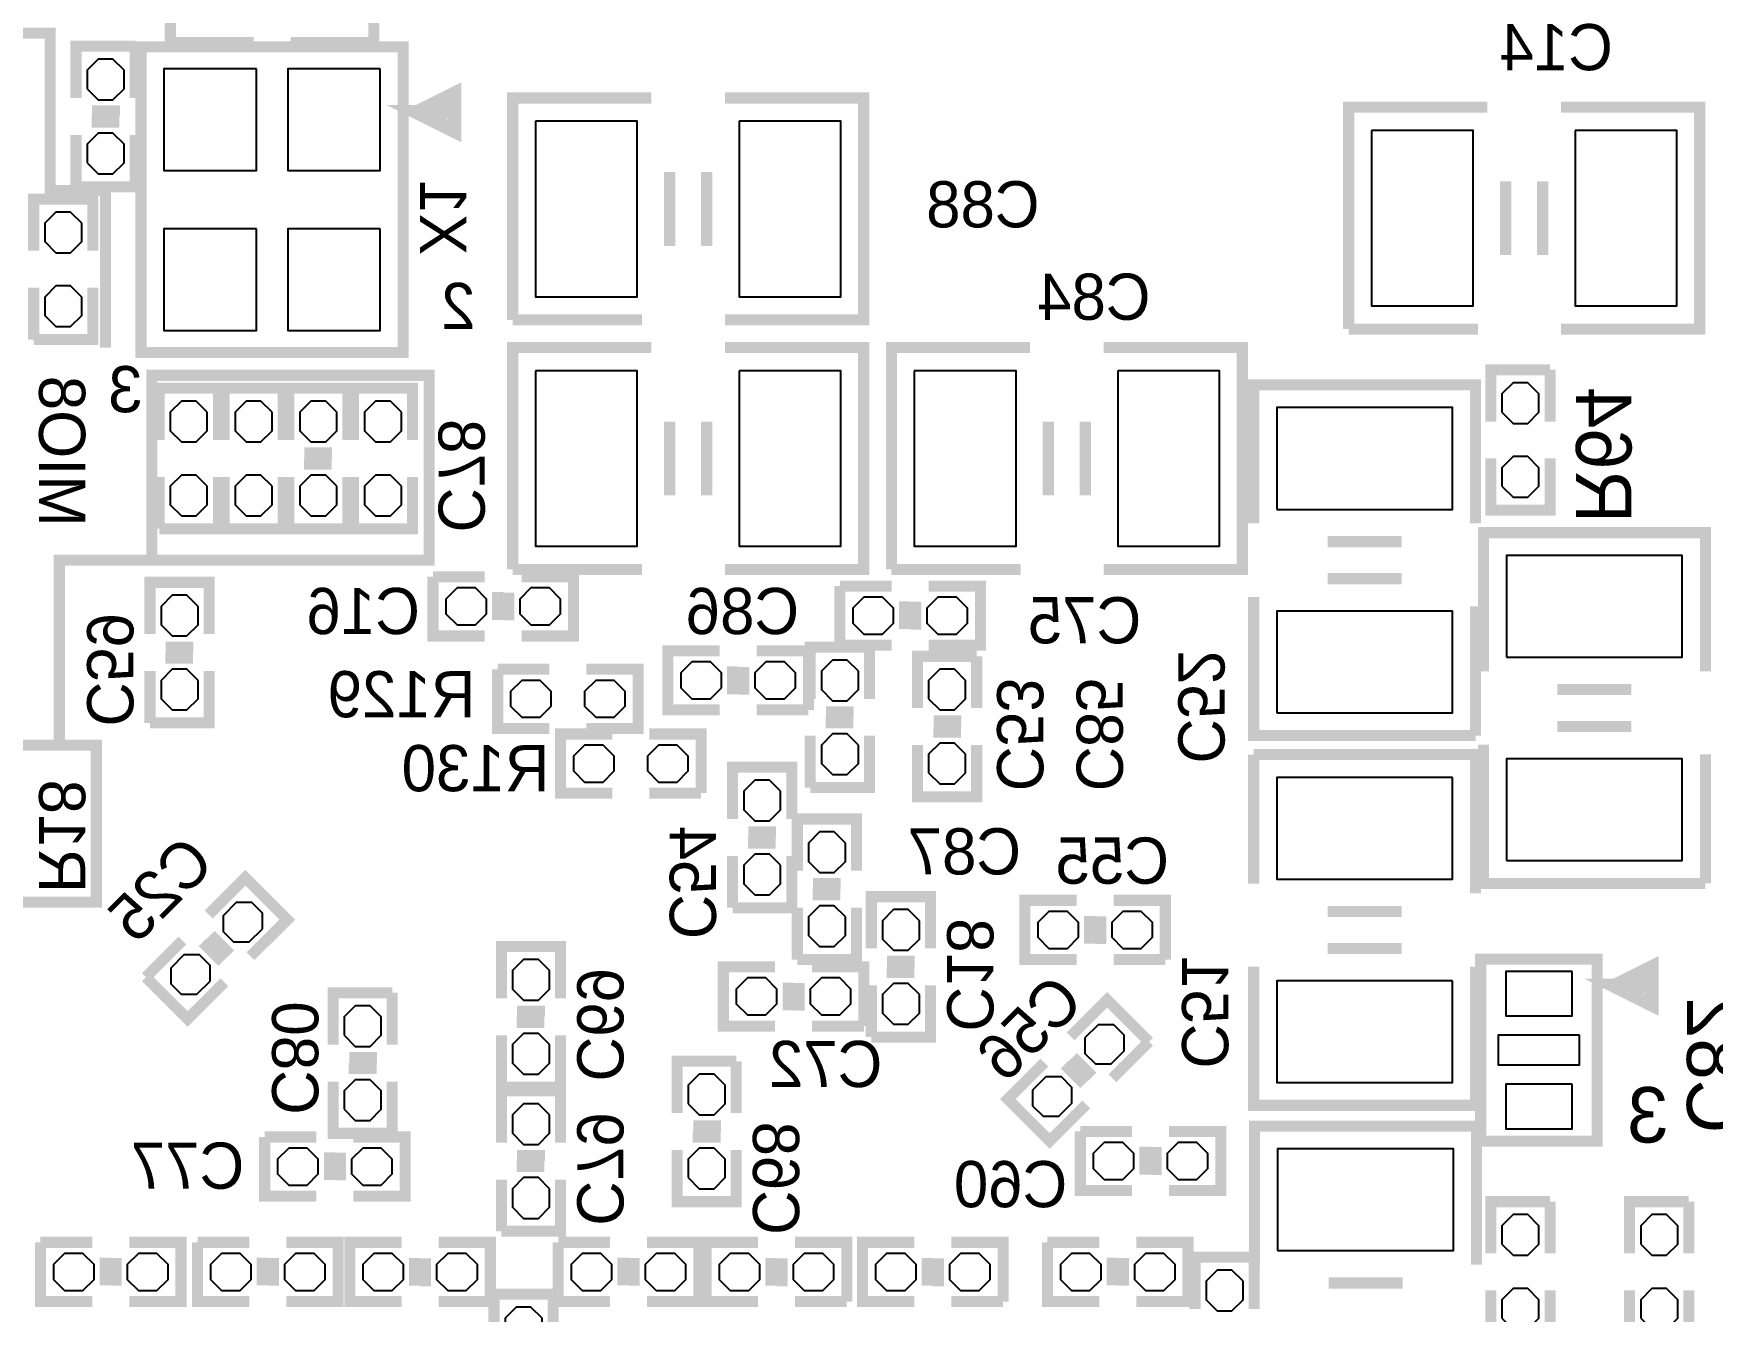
# Model space of a CAD drawing. Extents: x -57 to 527, y -107 to 303.
# Drawn here: x 38.89 to 61.95, y 25.87 to 43.43 of the extents above; entities that cross this region are included whole.
import ezdxf

# ---------------------------------------------------------------- set-up
doc = ezdxf.new("R2010")
doc.units = 0
doc.header["$MEASUREMENT"] = 0
for name, color, linetype in [('BOARD_GEOMETRY_SILKSCREEN_B', 1, 'CONTINUOUS'), ('PACKAGE_GEOMETRY_SILKSCREEN_B', 4, 'CONTINUOUS'), ('PIN_B', 5, 'CONTINUOUS'), ('REF_DES_SILKSCREEN_B', 6, 'CONTINUOUS')]:
    doc.layers.add(name, color=color, linetype=linetype)

msp = doc.modelspace()

# ---------------------------------------------------------------- linework, layer by layer
at = {"layer": 'BOARD_GEOMETRY_SILKSCREEN_B'}
for points in [[(39.878, 39.116, 0.1524, 0.1524, 0), (39.878, 41.275, 0.1524, 0.1524, 0), (39.116, 41.275, 0.1524, 0.1524, 0), (39.116, 43.434, 0.1524, 0.1524, 0), (35.052, 43.434, 0.1524, 0.1524, 0), (35.052, 44.196, 0.1524, 0.1524, 0), (33.02, 44.196, 0.1524, 0.1524, 0), (33.02, 39.116, 0.1524, 0.1524, 0), (35.306, 39.116, 0.1524, 0.1524, 0)], [(40.513, 36.195, 0.1524, 0.1524, 0), (40.513, 38.735, 0.1524, 0.1524, 0), (44.323, 38.735, 0.1524, 0.1524, 0), (44.323, 36.195, 0.1524, 0.1524, 0), (39.243, 36.195, 0.1524, 0.1524, 0), (39.243, 33.655, 0.1524, 0.1524, 0), (39.751, 33.655, 0.1524, 0.1524, 0), (39.751, 31.496, 0.1524, 0.1524, 0), (36.322, 31.496, 0.1524, 0.1524, 0), (36.322, 33.655, 0.1524, 0.1524, 0), (39.243, 33.655, 0.1524, 0.1524, 0)]]:
    msp.add_lwpolyline(points, format="xyseb", dxfattribs=at)
at = {"layer": 'PACKAGE_GEOMETRY_SILKSCREEN_B'}
for points in [[(41.91, 44.577, 0.1524, 0.1524, 0), (40.767, 44.577, 0.1524, 0.1524, 0), (40.767, 43.307, 0.1524, 0.1524, 0)], [(42.418, 43.307, 0.1524, 0.1524, 0), (43.561, 43.307, 0.1524, 0.1524, 0), (43.561, 44.577, 0.1524, 0.1524, 0), (42.418, 44.577, 0.1524, 0.1524, 0)], [(40.767, 43.307, 0.1524, 0.1524, 0), (41.91, 43.307, 0.1524, 0.1524, 0)], [(39.4716, 42.545, 0.1524, 0.1524, 0), (39.4716, 43.2562, 0.1524, 0.1524, 0), (40.2844, 43.2562, 0.1524, 0.1524, 0)], [(40.2844, 43.2562, 0.1524, 0.1524, 0), (40.2844, 42.545, 0.1524, 0.1524, 0)], [(40.363902, 40.647874, 0.1524, 0.1524, 0), (40.363902, 39.047928, 0.1524, 0.1524, 0), (43.964098, 39.047928, 0.1524, 0.1524, 0), (43.964098, 43.248072, 0.1524, 0.1524, 0), (40.363902, 43.248072, 0.1524, 0.1524, 0), (40.363902, 40.647874, 0.1524, 0.1524, 0)], [(44.163996, 42.347896, 0.199898, 0.199898, 0), (44.664122, 42.598086, 0.199898, 0.199898, 0), (44.664122, 42.09796, 0.199898, 0.199898, 0), (44.163996, 42.347896, 0.199898, 0.199898, 0), (44.564046, 42.347896, 0.199898, 0.199898, 0)], [(39.69258, 42.3672, 0.1524, 0.1524, 0), (40.07358, 42.3672, 0.1524, 0.1524, 0)], [(47.374048, 42.545, 0.1524, 0.1524, 0), (45.469048, 42.545, 0.1524, 0.1524, 0), (45.469048, 39.497, 0.1524, 0.1524, 0)], [(48.383952, 39.497, 0.1524, 0.1524, 0), (50.288952, 39.497, 0.1524, 0.1524, 0), (50.288952, 42.545, 0.1524, 0.1524, 0), (48.383952, 42.545, 0.1524, 0.1524, 0)], [(58.854848, 42.418, 0.1524, 0.1524, 0), (56.949848, 42.418, 0.1524, 0.1524, 0), (56.949848, 39.37, 0.1524, 0.1524, 0)], [(59.864752, 39.37, 0.1524, 0.1524, 0), (61.769752, 39.37, 0.1524, 0.1524, 0), (61.769752, 42.418, 0.1524, 0.1524, 0), (59.864752, 42.418, 0.1524, 0.1524, 0)], [(39.6875, 42.2148, 0.1524, 0.1524, 0), (40.0685, 42.2148, 0.1524, 0.1524, 0)], [(40.2844, 42.037, 0.1524, 0.1524, 0), (40.2844, 41.3258, 0.1524, 0.1524, 0), (39.4716, 41.3258, 0.1524, 0.1524, 0), (39.4716, 42.037, 0.1524, 0.1524, 0)], [(47.625, 40.513, 0.1524, 0.1524, 0), (47.625, 41.529, 0.1524, 0.1524, 0)], [(48.133, 40.513, 0.1524, 0.1524, 0), (48.133, 41.529, 0.1524, 0.1524, 0)], [(59.1058, 40.386, 0.1524, 0.1524, 0), (59.1058, 41.402, 0.1524, 0.1524, 0)], [(59.6138, 40.386, 0.1524, 0.1524, 0), (59.6138, 41.402, 0.1524, 0.1524, 0)], [(38.889686, 40.445182, 0.1524, 0.1524, 0), (38.889686, 41.156382, 0.1524, 0.1524, 0), (39.702486, 41.156382, 0.1524, 0.1524, 0), (39.702486, 40.445182, 0.1524, 0.1524, 0)], [(39.702486, 39.937182, 0.1524, 0.1524, 0), (39.702486, 39.225982, 0.1524, 0.1524, 0), (38.889686, 39.225982, 0.1524, 0.1524, 0)], [(38.889686, 39.225982, 0.1524, 0.1524, 0), (38.889686, 39.937182, 0.1524, 0.1524, 0)], [(45.469048, 39.497, 0.1524, 0.1524, 0), (47.244, 39.497, 0.1524, 0.1524, 0)], [(56.949848, 39.37, 0.1524, 0.1524, 0), (58.7248, 39.37, 0.1524, 0.1524, 0)], [(47.374048, 39.116, 0.1524, 0.1524, 0), (45.469048, 39.116, 0.1524, 0.1524, 0), (45.469048, 36.068, 0.1524, 0.1524, 0)], [(48.383952, 36.068, 0.1524, 0.1524, 0), (50.288952, 36.068, 0.1524, 0.1524, 0), (50.288952, 39.116, 0.1524, 0.1524, 0), (48.383952, 39.116, 0.1524, 0.1524, 0)], [(52.574698, 39.116, 0.1524, 0.1524, 0), (50.669698, 39.116, 0.1524, 0.1524, 0), (50.669698, 36.068, 0.1524, 0.1524, 0)], [(53.584602, 36.068, 0.1524, 0.1524, 0), (55.489602, 36.068, 0.1524, 0.1524, 0), (55.489602, 39.116, 0.1524, 0.1524, 0), (53.584602, 39.116, 0.1524, 0.1524, 0)], [(58.9026, 38.1, 0.1524, 0.1524, 0), (58.9026, 38.8112, 0.1524, 0.1524, 0), (59.7154, 38.8112, 0.1524, 0.1524, 0)], [(59.7154, 38.8112, 0.1524, 0.1524, 0), (59.7154, 38.1, 0.1524, 0.1524, 0)], [(40.6146, 37.846, 0.1524, 0.1524, 0), (40.6146, 38.5572, 0.1524, 0.1524, 0), (41.4274, 38.5572, 0.1524, 0.1524, 0), (41.4274, 37.846, 0.1524, 0.1524, 0)], [(41.5036, 37.846, 0.1524, 0.1524, 0), (41.5036, 38.5572, 0.1524, 0.1524, 0), (42.3164, 38.5572, 0.1524, 0.1524, 0), (42.3164, 37.846, 0.1524, 0.1524, 0)], [(42.3926, 37.846, 0.1524, 0.1524, 0), (42.3926, 38.5572, 0.1524, 0.1524, 0), (43.2054, 38.5572, 0.1524, 0.1524, 0), (43.2054, 37.846, 0.1524, 0.1524, 0)], [(43.2816, 37.846, 0.1524, 0.1524, 0), (43.2816, 38.5572, 0.1524, 0.1524, 0), (44.0944, 38.5572, 0.1524, 0.1524, 0), (44.0944, 37.846, 0.1524, 0.1524, 0)], [(58.69305, 36.699952, 0.1524, 0.1524, 0), (58.69305, 38.604952, 0.1524, 0.1524, 0), (55.64505, 38.604952, 0.1524, 0.1524, 0), (55.64505, 36.699952, 0.1524, 0.1524, 0)], [(47.625, 37.084, 0.1524, 0.1524, 0), (47.625, 38.1, 0.1524, 0.1524, 0)], [(48.133, 37.084, 0.1524, 0.1524, 0), (48.133, 38.1, 0.1524, 0.1524, 0)], [(52.82565, 37.084, 0.1524, 0.1524, 0), (52.82565, 38.1, 0.1524, 0.1524, 0)], [(53.33365, 37.084, 0.1524, 0.1524, 0), (53.33365, 38.1, 0.1524, 0.1524, 0)], [(42.98442, 37.5158, 0.1524, 0.1524, 0), (42.60342, 37.5158, 0.1524, 0.1524, 0)], [(42.9895, 37.6682, 0.1524, 0.1524, 0), (42.6085, 37.6682, 0.1524, 0.1524, 0)], [(59.7154, 37.592, 0.1524, 0.1524, 0), (59.7154, 36.8808, 0.1524, 0.1524, 0), (58.9026, 36.8808, 0.1524, 0.1524, 0), (58.9026, 37.592, 0.1524, 0.1524, 0)], [(41.4274, 37.338, 0.1524, 0.1524, 0), (41.4274, 36.6268, 0.1524, 0.1524, 0), (40.6146, 36.6268, 0.1524, 0.1524, 0)], [(40.6146, 36.6268, 0.1524, 0.1524, 0), (40.6146, 37.338, 0.1524, 0.1524, 0)], [(42.3164, 37.338, 0.1524, 0.1524, 0), (42.3164, 36.6268, 0.1524, 0.1524, 0), (41.5036, 36.6268, 0.1524, 0.1524, 0)], [(41.5036, 36.6268, 0.1524, 0.1524, 0), (41.5036, 37.338, 0.1524, 0.1524, 0)], [(42.3926, 36.6268, 0.1524, 0.1524, 0), (42.3926, 37.338, 0.1524, 0.1524, 0)], [(43.2054, 37.338, 0.1524, 0.1524, 0), (43.2054, 36.6268, 0.1524, 0.1524, 0), (42.3926, 36.6268, 0.1524, 0.1524, 0)], [(44.0944, 37.338, 0.1524, 0.1524, 0), (44.0944, 36.6268, 0.1524, 0.1524, 0), (43.2816, 36.6268, 0.1524, 0.1524, 0)], [(43.2816, 36.6268, 0.1524, 0.1524, 0), (43.2816, 37.338, 0.1524, 0.1524, 0)], [(57.67705, 36.449, 0.1524, 0.1524, 0), (56.66105, 36.449, 0.1524, 0.1524, 0)], [(61.849, 34.667952, 0.1524, 0.1524, 0), (61.849, 36.572952, 0.1524, 0.1524, 0), (58.801, 36.572952, 0.1524, 0.1524, 0), (58.801, 34.667952, 0.1524, 0.1524, 0)], [(44.3738, 35.9664, 0.1524, 0.1524, 0), (45.085, 35.9664, 0.1524, 0.1524, 0)], [(45.085, 35.1536, 0.1524, 0.1524, 0), (44.3738, 35.1536, 0.1524, 0.1524, 0), (44.3738, 35.9664, 0.1524, 0.1524, 0)], [(45.469048, 36.068, 0.1524, 0.1524, 0), (47.244, 36.068, 0.1524, 0.1524, 0)], [(45.593, 35.9664, 0.1524, 0.1524, 0), (46.3042, 35.9664, 0.1524, 0.1524, 0), (46.3042, 35.1536, 0.1524, 0.1524, 0), (45.593, 35.1536, 0.1524, 0.1524, 0)], [(50.669698, 36.068, 0.1524, 0.1524, 0), (52.44465, 36.068, 0.1524, 0.1524, 0)], [(57.67705, 35.941, 0.1524, 0.1524, 0), (56.66105, 35.941, 0.1524, 0.1524, 0)], [(40.4876, 35.179, 0.1524, 0.1524, 0), (40.4876, 35.8902, 0.1524, 0.1524, 0), (41.3004, 35.8902, 0.1524, 0.1524, 0), (41.3004, 35.179, 0.1524, 0.1524, 0)], [(45.2628, 35.37458, 0.1524, 0.1524, 0), (45.2628, 35.75558, 0.1524, 0.1524, 0)], [(45.4152, 35.3695, 0.1524, 0.1524, 0), (45.4152, 35.7505, 0.1524, 0.1524, 0)], [(49.9618, 35.8394, 0.1524, 0.1524, 0), (50.673, 35.8394, 0.1524, 0.1524, 0)], [(50.673, 35.0266, 0.1524, 0.1524, 0), (49.9618, 35.0266, 0.1524, 0.1524, 0), (49.9618, 35.8394, 0.1524, 0.1524, 0)], [(51.181, 35.8394, 0.1524, 0.1524, 0), (51.8922, 35.8394, 0.1524, 0.1524, 0), (51.8922, 35.0266, 0.1524, 0.1524, 0), (51.181, 35.0266, 0.1524, 0.1524, 0)], [(55.64505, 35.690048, 0.1524, 0.1524, 0), (55.64505, 33.785048, 0.1524, 0.1524, 0), (58.69305, 33.785048, 0.1524, 0.1524, 0)], [(50.8508, 35.24758, 0.1524, 0.1524, 0), (50.8508, 35.62858, 0.1524, 0.1524, 0)], [(51.0032, 35.2425, 0.1524, 0.1524, 0), (51.0032, 35.6235, 0.1524, 0.1524, 0)], [(58.69305, 33.785048, 0.1524, 0.1524, 0), (58.69305, 35.56, 0.1524, 0.1524, 0)], [(41.0845, 35.0012, 0.1524, 0.1524, 0), (40.7035, 35.0012, 0.1524, 0.1524, 0)], [(49.5554, 34.29, 0.1524, 0.1524, 0), (49.5554, 35.0012, 0.1524, 0.1524, 0), (50.3682, 35.0012, 0.1524, 0.1524, 0), (50.3682, 34.29, 0.1524, 0.1524, 0)], [(41.07942, 34.8488, 0.1524, 0.1524, 0), (40.69842, 34.8488, 0.1524, 0.1524, 0)], [(48.3108, 34.1376, 0.1524, 0.1524, 0), (47.5996, 34.1376, 0.1524, 0.1524, 0), (47.5996, 34.9504, 0.1524, 0.1524, 0), (48.3108, 34.9504, 0.1524, 0.1524, 0)], [(48.8188, 34.9504, 0.1524, 0.1524, 0), (49.53, 34.9504, 0.1524, 0.1524, 0), (49.53, 34.1376, 0.1524, 0.1524, 0)], [(51.0286, 34.163, 0.1524, 0.1524, 0), (51.0286, 34.8742, 0.1524, 0.1524, 0), (51.8414, 34.8742, 0.1524, 0.1524, 0)], [(51.8414, 34.8742, 0.1524, 0.1524, 0), (51.8414, 34.163, 0.1524, 0.1524, 0)], [(40.4876, 33.9598, 0.1524, 0.1524, 0), (40.4876, 34.671, 0.1524, 0.1524, 0)], [(41.3004, 34.671, 0.1524, 0.1524, 0), (41.3004, 33.9598, 0.1524, 0.1524, 0), (40.4876, 33.9598, 0.1524, 0.1524, 0)], [(45.974, 33.8836, 0.1524, 0.1524, 0), (45.2628, 33.8836, 0.1524, 0.1524, 0), (45.2628, 34.6964, 0.1524, 0.1524, 0)], [(45.2628, 34.6964, 0.1524, 0.1524, 0), (45.974, 34.6964, 0.1524, 0.1524, 0)], [(46.482, 34.6964, 0.1524, 0.1524, 0), (47.1932, 34.6964, 0.1524, 0.1524, 0), (47.1932, 33.8836, 0.1524, 0.1524, 0), (46.482, 33.8836, 0.1524, 0.1524, 0)], [(48.4886, 34.7345, 0.1524, 0.1524, 0), (48.4886, 34.3535, 0.1524, 0.1524, 0)], [(48.641, 34.72942, 0.1524, 0.1524, 0), (48.641, 34.34842, 0.1524, 0.1524, 0)], [(60.833, 34.417, 0.1524, 0.1524, 0), (59.817, 34.417, 0.1524, 0.1524, 0)], [(49.53, 34.1376, 0.1524, 0.1524, 0), (48.8188, 34.1376, 0.1524, 0.1524, 0)], [(50.1523, 34.1122, 0.1524, 0.1524, 0), (49.7713, 34.1122, 0.1524, 0.1524, 0)], [(50.14722, 33.9598, 0.1524, 0.1524, 0), (49.76622, 33.9598, 0.1524, 0.1524, 0)], [(51.2445, 33.8328, 0.1524, 0.1524, 0), (51.6255, 33.8328, 0.1524, 0.1524, 0)], [(51.24958, 33.9852, 0.1524, 0.1524, 0), (51.63058, 33.9852, 0.1524, 0.1524, 0)], [(60.833, 33.909, 0.1524, 0.1524, 0), (59.817, 33.909, 0.1524, 0.1524, 0)], [(46.8376, 32.9946, 0.1524, 0.1524, 0), (46.1264, 32.9946, 0.1524, 0.1524, 0), (46.1264, 33.8074, 0.1524, 0.1524, 0), (46.8376, 33.8074, 0.1524, 0.1524, 0)], [(47.3456, 33.8074, 0.1524, 0.1524, 0), (48.0568, 33.8074, 0.1524, 0.1524, 0), (48.0568, 32.9946, 0.1524, 0.1524, 0)], [(49.5554, 33.0708, 0.1524, 0.1524, 0), (49.5554, 33.782, 0.1524, 0.1524, 0)], [(50.3682, 33.782, 0.1524, 0.1524, 0), (50.3682, 33.0708, 0.1524, 0.1524, 0), (49.5554, 33.0708, 0.1524, 0.1524, 0)], [(51.8414, 33.655, 0.1524, 0.1524, 0), (51.8414, 32.9438, 0.1524, 0.1524, 0), (51.0286, 32.9438, 0.1524, 0.1524, 0), (51.0286, 33.655, 0.1524, 0.1524, 0)], [(58.801, 33.658048, 0.1524, 0.1524, 0), (58.801, 31.753048, 0.1524, 0.1524, 0), (61.849, 31.753048, 0.1524, 0.1524, 0)], [(55.64505, 33.524952, 0.1524, 0.1524, 0), (55.64505, 31.75, 0.1524, 0.1524, 0)], [(58.69305, 31.619952, 0.1524, 0.1524, 0), (58.69305, 33.524952, 0.1524, 0.1524, 0), (55.64505, 33.524952, 0.1524, 0.1524, 0)], [(61.849, 31.753048, 0.1524, 0.1524, 0), (61.849, 33.528, 0.1524, 0.1524, 0)], [(48.4886, 32.639, 0.1524, 0.1524, 0), (48.4886, 33.3502, 0.1524, 0.1524, 0), (49.3014, 33.3502, 0.1524, 0.1524, 0), (49.3014, 32.639, 0.1524, 0.1524, 0)], [(48.0568, 32.9946, 0.1524, 0.1524, 0), (47.3456, 32.9946, 0.1524, 0.1524, 0)], [(49.0855, 32.4612, 0.1524, 0.1524, 0), (48.7045, 32.4612, 0.1524, 0.1524, 0)], [(49.3776, 31.9278, 0.1524, 0.1524, 0), (49.3776, 32.639, 0.1524, 0.1524, 0), (50.1904, 32.639, 0.1524, 0.1524, 0), (50.1904, 31.9278, 0.1524, 0.1524, 0)], [(49.08042, 32.3088, 0.1524, 0.1524, 0), (48.69942, 32.3088, 0.1524, 0.1524, 0)], [(48.4886, 31.4198, 0.1524, 0.1524, 0), (48.4886, 32.131, 0.1524, 0.1524, 0)], [(49.3014, 32.131, 0.1524, 0.1524, 0), (49.3014, 31.4198, 0.1524, 0.1524, 0), (48.4886, 31.4198, 0.1524, 0.1524, 0)], [(41.294304, 31.327852, 0.1524, 0.1524, 0), (41.797224, 31.830772, 0.1524, 0.1524, 0), (42.371772, 31.256224, 0.1524, 0.1524, 0), (41.868852, 30.753304, 0.1524, 0.1524, 0)], [(49.9745, 31.75, 0.1524, 0.1524, 0), (49.5935, 31.75, 0.1524, 0.1524, 0)], [(49.96942, 31.5976, 0.1524, 0.1524, 0), (49.58842, 31.5976, 0.1524, 0.1524, 0)], [(50.3936, 30.861, 0.1524, 0.1524, 0), (50.3936, 31.5722, 0.1524, 0.1524, 0), (51.2064, 31.5722, 0.1524, 0.1524, 0), (51.2064, 30.861, 0.1524, 0.1524, 0)], [(53.213, 30.7086, 0.1524, 0.1524, 0), (52.5018, 30.7086, 0.1524, 0.1524, 0), (52.5018, 31.5214, 0.1524, 0.1524, 0), (53.213, 31.5214, 0.1524, 0.1524, 0)], [(53.721, 31.5214, 0.1524, 0.1524, 0), (54.4322, 31.5214, 0.1524, 0.1524, 0), (54.4322, 30.7086, 0.1524, 0.1524, 0)], [(49.3776, 30.7086, 0.1524, 0.1524, 0), (49.3776, 31.4198, 0.1524, 0.1524, 0)], [(50.1904, 31.4198, 0.1524, 0.1524, 0), (50.1904, 30.7086, 0.1524, 0.1524, 0), (49.3776, 30.7086, 0.1524, 0.1524, 0)], [(53.3908, 31.3055, 0.1524, 0.1524, 0), (53.3908, 30.9245, 0.1524, 0.1524, 0)], [(53.5432, 31.30042, 0.1524, 0.1524, 0), (53.5432, 30.91942, 0.1524, 0.1524, 0)], [(56.66105, 31.369, 0.1524, 0.1524, 0), (57.67705, 31.369, 0.1524, 0.1524, 0)], [(40.432228, 30.465776, 0.1524, 0.1524, 0), (40.935148, 30.968696, 0.1524, 0.1524, 0)], [(41.479216, 30.676088, 0.1524, 0.1524, 0), (41.209722, 30.945328, 0.1524, 0.1524, 0)], [(41.590468, 30.780228, 0.1524, 0.1524, 0), (41.321228, 31.049468, 0.1524, 0.1524, 0)], [(45.3136, 30.1752, 0.1524, 0.1524, 0), (45.3136, 30.8864, 0.1524, 0.1524, 0), (46.1264, 30.8864, 0.1524, 0.1524, 0), (46.1264, 30.1752, 0.1524, 0.1524, 0)], [(56.66105, 30.861, 0.1524, 0.1524, 0), (57.67705, 30.861, 0.1524, 0.1524, 0)], [(49.0728, 29.7942, 0.1524, 0.1524, 0), (48.3616, 29.7942, 0.1524, 0.1524, 0), (48.3616, 30.607, 0.1524, 0.1524, 0), (49.0728, 30.607, 0.1524, 0.1524, 0)], [(49.5808, 30.607, 0.1524, 0.1524, 0), (50.292, 30.607, 0.1524, 0.1524, 0), (50.292, 29.7942, 0.1524, 0.1524, 0)], [(50.9905, 30.6832, 0.1524, 0.1524, 0), (50.6095, 30.6832, 0.1524, 0.1524, 0)], [(54.4322, 30.7086, 0.1524, 0.1524, 0), (53.721, 30.7086, 0.1524, 0.1524, 0)], [(55.64505, 30.610048, 0.1524, 0.1524, 0), (55.64505, 28.705048, 0.1524, 0.1524, 0), (58.69305, 28.705048, 0.1524, 0.1524, 0), (58.69305, 30.610048, 0.1524, 0.1524, 0)], [(58.7629, 30.614112, 0.1524, 0.1524, 0), (58.7629, 28.214066, 0.1524, 0.1524, 0), (60.3631, 28.214066, 0.1524, 0.1524, 0), (60.3631, 30.713934, 0.1524, 0.1524, 0), (58.7629, 30.713934, 0.1524, 0.1524, 0), (58.7629, 30.614112, 0.1524, 0.1524, 0)], [(60.609226, 30.345634, 0.199898, 0.199898, 0), (61.109098, 30.59557, 0.199898, 0.199898, 0), (61.109098, 30.095698, 0.199898, 0.199898, 0), (60.609226, 30.345634, 0.199898, 0.199898, 0), (61.009276, 30.345634, 0.199898, 0.199898, 0)], [(41.509696, 30.394148, 0.1524, 0.1524, 0), (41.006776, 29.891228, 0.1524, 0.1524, 0), (40.432228, 30.465776, 0.1524, 0.1524, 0)], [(49.2506, 30.3911, 0.1524, 0.1524, 0), (49.2506, 30.0101, 0.1524, 0.1524, 0)], [(49.403, 30.38602, 0.1524, 0.1524, 0), (49.403, 30.00502, 0.1524, 0.1524, 0)], [(50.98542, 30.5308, 0.1524, 0.1524, 0), (50.60442, 30.5308, 0.1524, 0.1524, 0)], [(43.0022, 29.5402, 0.1524, 0.1524, 0), (43.0022, 30.2514, 0.1524, 0.1524, 0), (43.815, 30.2514, 0.1524, 0.1524, 0)], [(43.815, 30.2514, 0.1524, 0.1524, 0), (43.815, 29.5402, 0.1524, 0.1524, 0)], [(50.3936, 29.6418, 0.1524, 0.1524, 0), (50.3936, 30.353, 0.1524, 0.1524, 0)], [(51.2064, 30.353, 0.1524, 0.1524, 0), (51.2064, 29.6418, 0.1524, 0.1524, 0), (50.3936, 29.6418, 0.1524, 0.1524, 0)], [(53.130704, 29.651452, 0.1524, 0.1524, 0), (53.633624, 30.154372, 0.1524, 0.1524, 0), (54.208172, 29.579824, 0.1524, 0.1524, 0)], [(45.9105, 29.9974, 0.1524, 0.1524, 0), (45.5295, 29.9974, 0.1524, 0.1524, 0)], [(45.3136, 28.956, 0.1524, 0.1524, 0), (45.3136, 29.6672, 0.1524, 0.1524, 0)], [(46.1264, 29.6672, 0.1524, 0.1524, 0), (46.1264, 28.956, 0.1524, 0.1524, 0), (45.3136, 28.956, 0.1524, 0.1524, 0)], [(45.90542, 29.845, 0.1524, 0.1524, 0), (45.52442, 29.845, 0.1524, 0.1524, 0)], [(50.292, 29.7942, 0.1524, 0.1524, 0), (49.5808, 29.7942, 0.1524, 0.1524, 0)], [(54.208172, 29.579824, 0.1524, 0.1524, 0), (53.705252, 29.076904, 0.1524, 0.1524, 0)], [(43.2181, 29.21, 0.1524, 0.1524, 0), (43.5991, 29.21, 0.1524, 0.1524, 0)], [(43.22318, 29.3624, 0.1524, 0.1524, 0), (43.60418, 29.3624, 0.1524, 0.1524, 0)], [(47.7266, 28.6004, 0.1524, 0.1524, 0), (47.7266, 29.3116, 0.1524, 0.1524, 0), (48.5394, 29.3116, 0.1524, 0.1524, 0)], [(48.5394, 29.3116, 0.1524, 0.1524, 0), (48.5394, 28.6004, 0.1524, 0.1524, 0)], [(53.346096, 28.717748, 0.1524, 0.1524, 0), (52.843176, 28.214828, 0.1524, 0.1524, 0), (52.268628, 28.789376, 0.1524, 0.1524, 0), (52.771548, 29.292296, 0.1524, 0.1524, 0)], [(53.049932, 29.265372, 0.1524, 0.1524, 0), (53.319172, 28.996132, 0.1524, 0.1524, 0)], [(53.161184, 29.369512, 0.1524, 0.1524, 0), (53.430678, 29.100272, 0.1524, 0.1524, 0)], [(43.815, 29.0322, 0.1524, 0.1524, 0), (43.815, 28.321, 0.1524, 0.1524, 0), (43.0022, 28.321, 0.1524, 0.1524, 0), (43.0022, 29.0322, 0.1524, 0.1524, 0)], [(45.3136, 28.194, 0.1524, 0.1524, 0), (45.3136, 28.9052, 0.1524, 0.1524, 0), (46.1264, 28.9052, 0.1524, 0.1524, 0), (46.1264, 28.194, 0.1524, 0.1524, 0)], [(47.94758, 28.4226, 0.1524, 0.1524, 0), (48.32858, 28.4226, 0.1524, 0.1524, 0)], [(53.2638, 28.3464, 0.1524, 0.1524, 0), (53.975, 28.3464, 0.1524, 0.1524, 0)], [(53.975, 27.5336, 0.1524, 0.1524, 0), (53.2638, 27.5336, 0.1524, 0.1524, 0), (53.2638, 28.3464, 0.1524, 0.1524, 0)], [(54.483, 28.3464, 0.1524, 0.1524, 0), (55.1942, 28.3464, 0.1524, 0.1524, 0), (55.1942, 27.5336, 0.1524, 0.1524, 0), (54.483, 27.5336, 0.1524, 0.1524, 0)], [(58.704988, 26.515568, 0.1524, 0.1524, 0), (58.704988, 28.420568, 0.1524, 0.1524, 0), (55.656988, 28.420568, 0.1524, 0.1524, 0), (55.656988, 26.515568, 0.1524, 0.1524, 0)], [(42.0624, 28.2702, 0.1524, 0.1524, 0), (42.7736, 28.2702, 0.1524, 0.1524, 0)], [(42.7736, 27.4574, 0.1524, 0.1524, 0), (42.0624, 27.4574, 0.1524, 0.1524, 0), (42.0624, 28.2702, 0.1524, 0.1524, 0)], [(42.9514, 27.67838, 0.1524, 0.1524, 0), (42.9514, 28.05938, 0.1524, 0.1524, 0)], [(43.1038, 27.6733, 0.1524, 0.1524, 0), (43.1038, 28.0543, 0.1524, 0.1524, 0)], [(43.2816, 28.2702, 0.1524, 0.1524, 0), (43.9928, 28.2702, 0.1524, 0.1524, 0), (43.9928, 27.4574, 0.1524, 0.1524, 0), (43.2816, 27.4574, 0.1524, 0.1524, 0)], [(48.5394, 28.0924, 0.1524, 0.1524, 0), (48.5394, 27.3812, 0.1524, 0.1524, 0), (47.7266, 27.3812, 0.1524, 0.1524, 0), (47.7266, 28.0924, 0.1524, 0.1524, 0)], [(47.9425, 28.2702, 0.1524, 0.1524, 0), (48.3235, 28.2702, 0.1524, 0.1524, 0)], [(54.1528, 27.75458, 0.1524, 0.1524, 0), (54.1528, 28.13558, 0.1524, 0.1524, 0)], [(54.3052, 27.7495, 0.1524, 0.1524, 0), (54.3052, 28.1305, 0.1524, 0.1524, 0)], [(45.90542, 27.8638, 0.1524, 0.1524, 0), (45.52442, 27.8638, 0.1524, 0.1524, 0)], [(45.9105, 28.0162, 0.1524, 0.1524, 0), (45.5295, 28.0162, 0.1524, 0.1524, 0)], [(45.3136, 26.9748, 0.1524, 0.1524, 0), (45.3136, 27.686, 0.1524, 0.1524, 0)], [(46.1264, 27.686, 0.1524, 0.1524, 0), (46.1264, 26.9748, 0.1524, 0.1524, 0), (45.3136, 26.9748, 0.1524, 0.1524, 0)], [(58.9026, 26.67, 0.1524, 0.1524, 0), (58.9026, 27.3812, 0.1524, 0.1524, 0), (59.7154, 27.3812, 0.1524, 0.1524, 0)], [(59.7154, 27.3812, 0.1524, 0.1524, 0), (59.7154, 26.67, 0.1524, 0.1524, 0)], [(60.8076, 26.67, 0.1524, 0.1524, 0), (60.8076, 27.3812, 0.1524, 0.1524, 0), (61.6204, 27.3812, 0.1524, 0.1524, 0)], [(61.6204, 27.3812, 0.1524, 0.1524, 0), (61.6204, 26.67, 0.1524, 0.1524, 0)], [(38.98265, 26.8224, 0.1524, 0.1524, 0), (39.69385, 26.8224, 0.1524, 0.1524, 0)], [(39.69385, 26.0096, 0.1524, 0.1524, 0), (38.98265, 26.0096, 0.1524, 0.1524, 0), (38.98265, 26.8224, 0.1524, 0.1524, 0)], [(40.20185, 26.8224, 0.1524, 0.1524, 0), (40.91305, 26.8224, 0.1524, 0.1524, 0), (40.91305, 26.0096, 0.1524, 0.1524, 0), (40.20185, 26.0096, 0.1524, 0.1524, 0)], [(41.14165, 26.8224, 0.1524, 0.1524, 0), (41.85285, 26.8224, 0.1524, 0.1524, 0)], [(41.85285, 26.0096, 0.1524, 0.1524, 0), (41.14165, 26.0096, 0.1524, 0.1524, 0), (41.14165, 26.8224, 0.1524, 0.1524, 0)], [(42.36085, 26.8224, 0.1524, 0.1524, 0), (43.07205, 26.8224, 0.1524, 0.1524, 0), (43.07205, 26.0096, 0.1524, 0.1524, 0), (42.36085, 26.0096, 0.1524, 0.1524, 0)], [(43.942, 26.0096, 0.1524, 0.1524, 0), (43.2308, 26.0096, 0.1524, 0.1524, 0), (43.2308, 26.8224, 0.1524, 0.1524, 0), (43.942, 26.8224, 0.1524, 0.1524, 0)], [(44.45, 26.8224, 0.1524, 0.1524, 0), (45.1612, 26.8224, 0.1524, 0.1524, 0), (45.1612, 26.0096, 0.1524, 0.1524, 0)], [(46.09465, 26.8224, 0.1524, 0.1524, 0), (46.80585, 26.8224, 0.1524, 0.1524, 0)], [(46.80585, 26.0096, 0.1524, 0.1524, 0), (46.09465, 26.0096, 0.1524, 0.1524, 0), (46.09465, 26.8224, 0.1524, 0.1524, 0)], [(47.31385, 26.8224, 0.1524, 0.1524, 0), (48.02505, 26.8224, 0.1524, 0.1524, 0), (48.02505, 26.0096, 0.1524, 0.1524, 0), (47.31385, 26.0096, 0.1524, 0.1524, 0)], [(48.83785, 26.0096, 0.1524, 0.1524, 0), (48.12665, 26.0096, 0.1524, 0.1524, 0), (48.12665, 26.8224, 0.1524, 0.1524, 0), (48.83785, 26.8224, 0.1524, 0.1524, 0)], [(49.34585, 26.8224, 0.1524, 0.1524, 0), (50.05705, 26.8224, 0.1524, 0.1524, 0), (50.05705, 26.0096, 0.1524, 0.1524, 0)], [(50.98415, 26.0096, 0.1524, 0.1524, 0), (50.27295, 26.0096, 0.1524, 0.1524, 0), (50.27295, 26.8224, 0.1524, 0.1524, 0), (50.98415, 26.8224, 0.1524, 0.1524, 0)], [(51.49215, 26.8224, 0.1524, 0.1524, 0), (52.20335, 26.8224, 0.1524, 0.1524, 0), (52.20335, 26.0096, 0.1524, 0.1524, 0)], [(52.81295, 26.8224, 0.1524, 0.1524, 0), (53.52415, 26.8224, 0.1524, 0.1524, 0)], [(53.52415, 26.0096, 0.1524, 0.1524, 0), (52.81295, 26.0096, 0.1524, 0.1524, 0), (52.81295, 26.8224, 0.1524, 0.1524, 0)], [(54.03215, 26.8224, 0.1524, 0.1524, 0), (54.74335, 26.8224, 0.1524, 0.1524, 0), (54.74335, 26.0096, 0.1524, 0.1524, 0), (54.03215, 26.0096, 0.1524, 0.1524, 0)], [(39.87165, 26.23058, 0.1524, 0.1524, 0), (39.87165, 26.61158, 0.1524, 0.1524, 0)], [(40.02405, 26.2255, 0.1524, 0.1524, 0), (40.02405, 26.6065, 0.1524, 0.1524, 0)], [(42.03065, 26.23058, 0.1524, 0.1524, 0), (42.03065, 26.61158, 0.1524, 0.1524, 0)], [(42.18305, 26.2255, 0.1524, 0.1524, 0), (42.18305, 26.6065, 0.1524, 0.1524, 0)], [(44.1198, 26.6065, 0.1524, 0.1524, 0), (44.1198, 26.2255, 0.1524, 0.1524, 0)], [(44.2722, 26.60142, 0.1524, 0.1524, 0), (44.2722, 26.22042, 0.1524, 0.1524, 0)], [(46.98365, 26.23058, 0.1524, 0.1524, 0), (46.98365, 26.61158, 0.1524, 0.1524, 0)], [(47.13605, 26.2255, 0.1524, 0.1524, 0), (47.13605, 26.6065, 0.1524, 0.1524, 0)], [(49.01565, 26.6065, 0.1524, 0.1524, 0), (49.01565, 26.2255, 0.1524, 0.1524, 0)], [(49.16805, 26.60142, 0.1524, 0.1524, 0), (49.16805, 26.22042, 0.1524, 0.1524, 0)], [(51.16195, 26.6065, 0.1524, 0.1524, 0), (51.16195, 26.2255, 0.1524, 0.1524, 0)], [(51.31435, 26.60142, 0.1524, 0.1524, 0), (51.31435, 26.22042, 0.1524, 0.1524, 0)], [(53.70195, 26.23058, 0.1524, 0.1524, 0), (53.70195, 26.61158, 0.1524, 0.1524, 0)], [(53.85435, 26.2255, 0.1524, 0.1524, 0), (53.85435, 26.6065, 0.1524, 0.1524, 0)], [(54.8386, 25.908, 0.1524, 0.1524, 0), (54.8386, 26.6192, 0.1524, 0.1524, 0), (55.6514, 26.6192, 0.1524, 0.1524, 0), (55.6514, 25.908, 0.1524, 0.1524, 0)], [(57.688988, 26.264616, 0.1524, 0.1524, 0), (56.672988, 26.264616, 0.1524, 0.1524, 0)], [(45.1612, 26.0096, 0.1524, 0.1524, 0), (44.45, 26.0096, 0.1524, 0.1524, 0)], [(45.212, 25.4, 0.1524, 0.1524, 0), (45.212, 26.1112, 0.1524, 0.1524, 0), (46.0248, 26.1112, 0.1524, 0.1524, 0), (46.0248, 25.4, 0.1524, 0.1524, 0)], [(50.05705, 26.0096, 0.1524, 0.1524, 0), (49.34585, 26.0096, 0.1524, 0.1524, 0)], [(52.20335, 26.0096, 0.1524, 0.1524, 0), (51.49215, 26.0096, 0.1524, 0.1524, 0)], [(59.7154, 26.162, 0.1524, 0.1524, 0), (59.7154, 25.4508, 0.1524, 0.1524, 0), (58.9026, 25.4508, 0.1524, 0.1524, 0), (58.9026, 26.162, 0.1524, 0.1524, 0)], [(61.6204, 26.162, 0.1524, 0.1524, 0), (61.6204, 25.4508, 0.1524, 0.1524, 0), (60.8076, 25.4508, 0.1524, 0.1524, 0), (60.8076, 26.162, 0.1524, 0.1524, 0)]]:
    msp.add_lwpolyline(points, format="xyseb", dxfattribs=at)
at = {"layer": 'PIN_B'}
for points in [[(39.624, 42.672), (39.7764, 42.5196), (39.9796, 42.5196), (40.132, 42.672), (40.132, 42.926), (39.9796, 43.0784), (39.7764, 43.0784), (39.624, 42.926)], [(41.949116, 42.946574), (40.679116, 42.946574), (40.679116, 41.549574), (41.949116, 41.549574)], [(43.648884, 42.946574), (42.378884, 42.946574), (42.378884, 41.549574), (43.648884, 41.549574)], [(45.7835, 42.2275), (45.7835, 39.8145), (47.1805, 39.8145), (47.1805, 42.2275)], [(48.5775, 42.2275), (48.5775, 39.8145), (49.9745, 39.8145), (49.9745, 42.2275)], [(39.624, 41.656), (39.7764, 41.5036), (39.9796, 41.5036), (40.132, 41.656), (40.132, 41.91), (39.9796, 42.0624), (39.7764, 42.0624), (39.624, 41.91)], [(57.2643, 42.1005), (57.2643, 39.6875), (58.6613, 39.6875), (58.6613, 42.1005)], [(60.0583, 42.1005), (60.0583, 39.6875), (61.4553, 39.6875), (61.4553, 42.1005)], [(39.550086, 40.826182), (39.397686, 40.978582), (39.194486, 40.978582), (39.042086, 40.826182), (39.042086, 40.572182), (39.194486, 40.419782), (39.397686, 40.419782), (39.550086, 40.572182)], [(41.949116, 40.746426), (40.679116, 40.746426), (40.679116, 39.349426), (41.949116, 39.349426)], [(43.648884, 40.746426), (42.378884, 40.746426), (42.378884, 39.349426), (43.648884, 39.349426)], [(39.550086, 39.810182), (39.397686, 39.962582), (39.194486, 39.962582), (39.042086, 39.810182), (39.042086, 39.556182), (39.194486, 39.403782), (39.397686, 39.403782), (39.550086, 39.556182)], [(45.7835, 38.7985), (45.7835, 36.3855), (47.1805, 36.3855), (47.1805, 38.7985)], [(48.5775, 38.7985), (48.5775, 36.3855), (49.9745, 36.3855), (49.9745, 38.7985)], [(50.98415, 38.7985), (50.98415, 36.3855), (52.38115, 36.3855), (52.38115, 38.7985)], [(53.77815, 38.7985), (53.77815, 36.3855), (55.17515, 36.3855), (55.17515, 38.7985)], [(59.055, 38.227), (59.2074, 38.0746), (59.4106, 38.0746), (59.563, 38.227), (59.563, 38.481), (59.4106, 38.6334), (59.2074, 38.6334), (59.055, 38.481)], [(41.275, 38.227), (41.1226, 38.3794), (40.9194, 38.3794), (40.767, 38.227), (40.767, 37.973), (40.9194, 37.8206), (41.1226, 37.8206), (41.275, 37.973)], [(42.164, 38.227), (42.0116, 38.3794), (41.8084, 38.3794), (41.656, 38.227), (41.656, 37.973), (41.8084, 37.8206), (42.0116, 37.8206), (42.164, 37.973)], [(43.053, 38.227), (42.9006, 38.3794), (42.6974, 38.3794), (42.545, 38.227), (42.545, 37.973), (42.6974, 37.8206), (42.9006, 37.8206), (43.053, 37.973)], [(43.942, 38.227), (43.7896, 38.3794), (43.5864, 38.3794), (43.434, 38.227), (43.434, 37.973), (43.5864, 37.8206), (43.7896, 37.8206), (43.942, 37.973)], [(55.96255, 36.8935), (58.37555, 36.8935), (58.37555, 38.2905), (55.96255, 38.2905)], [(59.055, 37.211), (59.2074, 37.0586), (59.4106, 37.0586), (59.563, 37.211), (59.563, 37.465), (59.4106, 37.6174), (59.2074, 37.6174), (59.055, 37.465)], [(41.275, 37.211), (41.1226, 37.3634), (40.9194, 37.3634), (40.767, 37.211), (40.767, 36.957), (40.9194, 36.8046), (41.1226, 36.8046), (41.275, 36.957)], [(42.164, 37.211), (42.0116, 37.3634), (41.8084, 37.3634), (41.656, 37.211), (41.656, 36.957), (41.8084, 36.8046), (42.0116, 36.8046), (42.164, 36.957)], [(43.053, 37.211), (42.9006, 37.3634), (42.6974, 37.3634), (42.545, 37.211), (42.545, 36.957), (42.6974, 36.8046), (42.9006, 36.8046), (43.053, 36.957)], [(43.942, 37.211), (43.7896, 37.3634), (43.5864, 37.3634), (43.434, 37.211), (43.434, 36.957), (43.5864, 36.8046), (43.7896, 36.8046), (43.942, 36.957)], [(59.1185, 34.8615), (61.5315, 34.8615), (61.5315, 36.2585), (59.1185, 36.2585)], [(44.958, 35.306), (45.1104, 35.4584), (45.1104, 35.6616), (44.958, 35.814), (44.704, 35.814), (44.5516, 35.6616), (44.5516, 35.4584), (44.704, 35.306)], [(45.974, 35.306), (46.1264, 35.4584), (46.1264, 35.6616), (45.974, 35.814), (45.72, 35.814), (45.5676, 35.6616), (45.5676, 35.4584), (45.72, 35.306)], [(41.148, 35.56), (40.9956, 35.7124), (40.7924, 35.7124), (40.64, 35.56), (40.64, 35.306), (40.7924, 35.1536), (40.9956, 35.1536), (41.148, 35.306)], [(50.546, 35.179), (50.6984, 35.3314), (50.6984, 35.5346), (50.546, 35.687), (50.292, 35.687), (50.1396, 35.5346), (50.1396, 35.3314), (50.292, 35.179)], [(51.562, 35.179), (51.7144, 35.3314), (51.7144, 35.5346), (51.562, 35.687), (51.308, 35.687), (51.1556, 35.5346), (51.1556, 35.3314), (51.308, 35.179)], [(55.96255, 34.0995), (58.37555, 34.0995), (58.37555, 35.4965), (55.96255, 35.4965)], [(50.2158, 34.671), (50.0634, 34.8234), (49.8602, 34.8234), (49.7078, 34.671), (49.7078, 34.417), (49.8602, 34.2646), (50.0634, 34.2646), (50.2158, 34.417)], [(41.148, 34.544), (40.9956, 34.6964), (40.7924, 34.6964), (40.64, 34.544), (40.64, 34.29), (40.7924, 34.1376), (40.9956, 34.1376), (41.148, 34.29)], [(47.9298, 34.798), (47.7774, 34.6456), (47.7774, 34.4424), (47.9298, 34.29), (48.1838, 34.29), (48.3362, 34.4424), (48.3362, 34.6456), (48.1838, 34.798)], [(48.9458, 34.798), (48.7934, 34.6456), (48.7934, 34.4424), (48.9458, 34.29), (49.1998, 34.29), (49.3522, 34.4424), (49.3522, 34.6456), (49.1998, 34.798)], [(51.181, 34.29), (51.3334, 34.1376), (51.5366, 34.1376), (51.689, 34.29), (51.689, 34.544), (51.5366, 34.6964), (51.3334, 34.6964), (51.181, 34.544)], [(45.847, 34.036), (45.9994, 34.1884), (45.9994, 34.3916), (45.847, 34.544), (45.593, 34.544), (45.4406, 34.3916), (45.4406, 34.1884), (45.593, 34.036)], [(46.863, 34.036), (47.0154, 34.1884), (47.0154, 34.3916), (46.863, 34.544), (46.609, 34.544), (46.4566, 34.3916), (46.4566, 34.1884), (46.609, 34.036)], [(50.2158, 33.655), (50.0634, 33.8074), (49.8602, 33.8074), (49.7078, 33.655), (49.7078, 33.401), (49.8602, 33.2486), (50.0634, 33.2486), (50.2158, 33.401)], [(51.181, 33.274), (51.3334, 33.1216), (51.5366, 33.1216), (51.689, 33.274), (51.689, 33.528), (51.5366, 33.6804), (51.3334, 33.6804), (51.181, 33.528)], [(46.4566, 33.655), (46.3042, 33.5026), (46.3042, 33.2994), (46.4566, 33.147), (46.7106, 33.147), (46.863, 33.2994), (46.863, 33.5026), (46.7106, 33.655)], [(47.4726, 33.655), (47.3202, 33.5026), (47.3202, 33.2994), (47.4726, 33.147), (47.7266, 33.147), (47.879, 33.2994), (47.879, 33.5026), (47.7266, 33.655)], [(59.1185, 32.0675), (61.5315, 32.0675), (61.5315, 33.4645), (59.1185, 33.4645)], [(58.37555, 33.2105), (55.96255, 33.2105), (55.96255, 31.8135), (58.37555, 31.8135)], [(49.149, 33.02), (48.9966, 33.1724), (48.7934, 33.1724), (48.641, 33.02), (48.641, 32.766), (48.7934, 32.6136), (48.9966, 32.6136), (49.149, 32.766)], [(50.038, 32.3088), (49.8856, 32.4612), (49.6824, 32.4612), (49.53, 32.3088), (49.53, 32.0548), (49.6824, 31.9024), (49.8856, 31.9024), (50.038, 32.0548)], [(49.149, 32.004), (48.9966, 32.1564), (48.7934, 32.1564), (48.641, 32.004), (48.641, 31.75), (48.7934, 31.5976), (48.9966, 31.5976), (49.149, 31.75)], [(42.03065, 31.13024), (42.03065, 31.345886), (41.886886, 31.48965), (41.67124, 31.48965), (41.491662, 31.310072), (41.491662, 31.094426), (41.635426, 30.950662), (41.851072, 30.950662)], [(50.038, 31.2928), (49.8856, 31.4452), (49.6824, 31.4452), (49.53, 31.2928), (49.53, 31.0388), (49.6824, 30.8864), (49.8856, 30.8864), (50.038, 31.0388)], [(51.054, 31.242), (50.9016, 31.3944), (50.6984, 31.3944), (50.546, 31.242), (50.546, 30.988), (50.6984, 30.8356), (50.9016, 30.8356), (51.054, 30.988)], [(52.832, 31.369), (52.6796, 31.2166), (52.6796, 31.0134), (52.832, 30.861), (53.086, 30.861), (53.2384, 31.0134), (53.2384, 31.2166), (53.086, 31.369)], [(53.848, 31.369), (53.6956, 31.2166), (53.6956, 31.0134), (53.848, 30.861), (54.102, 30.861), (54.2544, 31.0134), (54.2544, 31.2166), (54.102, 31.369)], [(41.312338, 30.411928), (41.312338, 30.627574), (41.168574, 30.771338), (40.952928, 30.771338), (40.77335, 30.59176), (40.77335, 30.376114), (40.917114, 30.23235), (41.13276, 30.23235)], [(45.974, 30.5562), (45.8216, 30.7086), (45.6184, 30.7086), (45.466, 30.5562), (45.466, 30.3022), (45.6184, 30.1498), (45.8216, 30.1498), (45.974, 30.3022)], [(48.6918, 30.4546), (48.5394, 30.3022), (48.5394, 30.099), (48.6918, 29.9466), (48.9458, 29.9466), (49.0982, 30.099), (49.0982, 30.3022), (48.9458, 30.4546)], [(49.7078, 30.4546), (49.5554, 30.3022), (49.5554, 30.099), (49.7078, 29.9466), (49.9618, 29.9466), (50.1142, 30.099), (50.1142, 30.3022), (49.9618, 30.4546)], [(60.0202, 30.543754), (59.1058, 30.543754), (59.1058, 29.934154), (60.0202, 29.934154)], [(51.054, 30.226), (50.9016, 30.3784), (50.6984, 30.3784), (50.546, 30.226), (50.546, 29.972), (50.6984, 29.8196), (50.9016, 29.8196), (51.054, 29.972)], [(58.37555, 30.4165), (55.96255, 30.4165), (55.96255, 29.0195), (58.37555, 29.0195)], [(43.1546, 29.6672), (43.307, 29.5148), (43.5102, 29.5148), (43.6626, 29.6672), (43.6626, 29.9212), (43.5102, 30.0736), (43.307, 30.0736), (43.1546, 29.9212)], [(53.328062, 29.633672), (53.328062, 29.418026), (53.471826, 29.274262), (53.687472, 29.274262), (53.86705, 29.45384), (53.86705, 29.669486), (53.723286, 29.81325), (53.50764, 29.81325)], [(45.974, 29.5402), (45.8216, 29.6926), (45.6184, 29.6926), (45.466, 29.5402), (45.466, 29.2862), (45.6184, 29.1338), (45.8216, 29.1338), (45.974, 29.2862)], [(60.1218, 29.6672), (59.0042, 29.6672), (59.0042, 29.2608), (60.1218, 29.2608)], [(43.1546, 28.6512), (43.307, 28.4988), (43.5102, 28.4988), (43.6626, 28.6512), (43.6626, 28.9052), (43.5102, 29.0576), (43.307, 29.0576), (43.1546, 28.9052)], [(47.879, 28.7274), (48.0314, 28.575), (48.2346, 28.575), (48.387, 28.7274), (48.387, 28.9814), (48.2346, 29.1338), (48.0314, 29.1338), (47.879, 28.9814)], [(52.60975, 28.91536), (52.60975, 28.699714), (52.753514, 28.55595), (52.96916, 28.55595), (53.148738, 28.735528), (53.148738, 28.951174), (53.004974, 29.094938), (52.789328, 29.094938)], [(60.0202, 28.993846), (59.1058, 28.993846), (59.1058, 28.384246), (60.0202, 28.384246)], [(45.974, 28.575), (45.8216, 28.7274), (45.6184, 28.7274), (45.466, 28.575), (45.466, 28.321), (45.6184, 28.1686), (45.8216, 28.1686), (45.974, 28.321)], [(53.848, 27.686), (54.0004, 27.8384), (54.0004, 28.0416), (53.848, 28.194), (53.594, 28.194), (53.4416, 28.0416), (53.4416, 27.8384), (53.594, 27.686)], [(54.864, 27.686), (55.0164, 27.8384), (55.0164, 28.0416), (54.864, 28.194), (54.61, 28.194), (54.4576, 28.0416), (54.4576, 27.8384), (54.61, 27.686)], [(42.6466, 27.6098), (42.799, 27.7622), (42.799, 27.9654), (42.6466, 28.1178), (42.3926, 28.1178), (42.2402, 27.9654), (42.2402, 27.7622), (42.3926, 27.6098)], [(43.6626, 27.6098), (43.815, 27.7622), (43.815, 27.9654), (43.6626, 28.1178), (43.4086, 28.1178), (43.2562, 27.9654), (43.2562, 27.7622), (43.4086, 27.6098)], [(47.879, 27.7114), (48.0314, 27.559), (48.2346, 27.559), (48.387, 27.7114), (48.387, 27.9654), (48.2346, 28.1178), (48.0314, 28.1178), (47.879, 27.9654)], [(55.974488, 26.709116), (58.387488, 26.709116), (58.387488, 28.106116), (55.974488, 28.106116)], [(45.974, 27.559), (45.8216, 27.7114), (45.6184, 27.7114), (45.466, 27.559), (45.466, 27.305), (45.6184, 27.1526), (45.8216, 27.1526), (45.974, 27.305)], [(59.055, 26.797), (59.2074, 26.6446), (59.4106, 26.6446), (59.563, 26.797), (59.563, 27.051), (59.4106, 27.2034), (59.2074, 27.2034), (59.055, 27.051)], [(60.96, 26.797), (61.1124, 26.6446), (61.3156, 26.6446), (61.468, 26.797), (61.468, 27.051), (61.3156, 27.2034), (61.1124, 27.2034), (60.96, 27.051)], [(39.56685, 26.162), (39.71925, 26.3144), (39.71925, 26.5176), (39.56685, 26.67), (39.31285, 26.67), (39.16045, 26.5176), (39.16045, 26.3144), (39.31285, 26.162)], [(40.58285, 26.162), (40.73525, 26.3144), (40.73525, 26.5176), (40.58285, 26.67), (40.32885, 26.67), (40.17645, 26.5176), (40.17645, 26.3144), (40.32885, 26.162)], [(41.72585, 26.162), (41.87825, 26.3144), (41.87825, 26.5176), (41.72585, 26.67), (41.47185, 26.67), (41.31945, 26.5176), (41.31945, 26.3144), (41.47185, 26.162)], [(42.74185, 26.162), (42.89425, 26.3144), (42.89425, 26.5176), (42.74185, 26.67), (42.48785, 26.67), (42.33545, 26.5176), (42.33545, 26.3144), (42.48785, 26.162)], [(43.561, 26.67), (43.4086, 26.5176), (43.4086, 26.3144), (43.561, 26.162), (43.815, 26.162), (43.9674, 26.3144), (43.9674, 26.5176), (43.815, 26.67)], [(44.577, 26.67), (44.4246, 26.5176), (44.4246, 26.3144), (44.577, 26.162), (44.831, 26.162), (44.9834, 26.3144), (44.9834, 26.5176), (44.831, 26.67)], [(46.67885, 26.162), (46.83125, 26.3144), (46.83125, 26.5176), (46.67885, 26.67), (46.42485, 26.67), (46.27245, 26.5176), (46.27245, 26.3144), (46.42485, 26.162)], [(47.69485, 26.162), (47.84725, 26.3144), (47.84725, 26.5176), (47.69485, 26.67), (47.44085, 26.67), (47.28845, 26.5176), (47.28845, 26.3144), (47.44085, 26.162)], [(48.45685, 26.67), (48.30445, 26.5176), (48.30445, 26.3144), (48.45685, 26.162), (48.71085, 26.162), (48.86325, 26.3144), (48.86325, 26.5176), (48.71085, 26.67)], [(49.47285, 26.67), (49.32045, 26.5176), (49.32045, 26.3144), (49.47285, 26.162), (49.72685, 26.162), (49.87925, 26.3144), (49.87925, 26.5176), (49.72685, 26.67)], [(50.60315, 26.67), (50.45075, 26.5176), (50.45075, 26.3144), (50.60315, 26.162), (50.85715, 26.162), (51.00955, 26.3144), (51.00955, 26.5176), (50.85715, 26.67)], [(51.61915, 26.67), (51.46675, 26.5176), (51.46675, 26.3144), (51.61915, 26.162), (51.87315, 26.162), (52.02555, 26.3144), (52.02555, 26.5176), (51.87315, 26.67)], [(53.39715, 26.162), (53.54955, 26.3144), (53.54955, 26.5176), (53.39715, 26.67), (53.14315, 26.67), (52.99075, 26.5176), (52.99075, 26.3144), (53.14315, 26.162)], [(54.41315, 26.162), (54.56555, 26.3144), (54.56555, 26.5176), (54.41315, 26.67), (54.15915, 26.67), (54.00675, 26.5176), (54.00675, 26.3144), (54.15915, 26.162)], [(55.499, 26.289), (55.3466, 26.4414), (55.1434, 26.4414), (54.991, 26.289), (54.991, 26.035), (55.1434, 25.8826), (55.3466, 25.8826), (55.499, 26.035)], [(59.055, 25.781), (59.2074, 25.6286), (59.4106, 25.6286), (59.563, 25.781), (59.563, 26.035), (59.4106, 26.1874), (59.2074, 26.1874), (59.055, 26.035)], [(60.96, 25.781), (61.1124, 25.6286), (61.3156, 25.6286), (61.468, 25.781), (61.468, 26.035), (61.3156, 26.1874), (61.1124, 26.1874), (60.96, 26.035)], [(45.8724, 25.781), (45.72, 25.9334), (45.5168, 25.9334), (45.3644, 25.781), (45.3644, 25.527), (45.5168, 25.3746), (45.72, 25.3746), (45.8724, 25.527)]]:
    msp.add_lwpolyline(points, close=True, dxfattribs=at)

# ---------------------------------------------------------------- texts
at = {"layer": 'BOARD_GEOMETRY_SILKSCREEN_B', "text_generation_flag": 2, "width": 1.0004}
msp.add_text('MIO8', height=0.635, rotation=270, dxfattribs=at).set_placement((38.9636, 36.6522))
at = {"layer": 'PACKAGE_GEOMETRY_SILKSCREEN_B', "text_generation_flag": 2}
for s, height, width, p in [('2', 0.635, 1.0004, (44.958, 39.37)), ('3', 0.635, 1.0004, (40.386, 38.227)), ('3', 0.762, 1.000333, (61.341, 28.194))]:
    msp.add_text(s, height=height, dxfattribs=dict(at, width=width)).set_placement(p)
at = {"layer": 'REF_DES_SILKSCREEN_B', "text_generation_flag": 2, "width": 1.0004}
for s, p in [('C14', (60.579, 42.926)), ('C88', (52.705, 40.767)), ('C84', (54.229, 39.497)), ('C16', (44.196, 35.179)), ('C86', (49.403, 35.179)), ('C75', (54.102, 35.052)), ('R129', (44.958, 34.036)), ('R130', (45.974, 33.02)), ('C87', (52.451, 31.877)), ('C55', (54.483, 31.75)), ('C72', (50.546, 28.956)), ('C77', (41.783, 27.559)), ('C60', (53.086, 27.305))]:
    msp.add_text(s, height=0.635, dxfattribs=at).set_placement(p)
at = {"layer": 'REF_DES_SILKSCREEN_B', "text_generation_flag": 2}
for s, height, rotation, width, p in [('X1', 0.635, 270, 1.0004, (44.196, 40.386)), ('R64', 0.762, 270, 1.000333, (60.071, 36.703)), ('C78', 0.635, 270, 1.0004, (44.45, 36.576)), ('C59', 0.635, 270, 1.0004, (39.624, 33.909)), ('C52', 0.635, 270, 1.0004, (54.61, 33.401)), ('C53', 0.635, 270, 1.0004, (52.1208, 33.019746)), ('C85', 0.635, 270, 1.0004, (53.213, 33.02)), ('R18', 0.635, 270, 1.0004, (38.9636, 31.623)), ('C54', 0.635, 270, 1.0004, (47.625, 30.988)), ('C25', 0.635, 45, 1.0004, (41.402, 32.004)), ('C18', 0.635, 270, 1.0004, (51.435, 29.718)), ('C51', 0.635, 270, 1.0004, (54.6608, 29.21)), ('C69', 0.635, 270, 1.0004, (46.355, 29.0322)), ('C56', 0.635, 45, 1.0004, (53.34, 30.099)), ('C80', 0.635, 270, 1.0004, (42.164, 28.575)), ('C82', 0.762, 270, 1.000333, (61.595, 28.321)), ('C79', 0.635, 270, 1.0004, (46.355, 27.051)), ('C68', 0.635, 270, 1.0004, (48.768, 26.924))]:
    msp.add_text(s, height=height, rotation=rotation, dxfattribs=dict(at, width=width)).set_placement(p)

doc.saveas('drawing.dxf')
